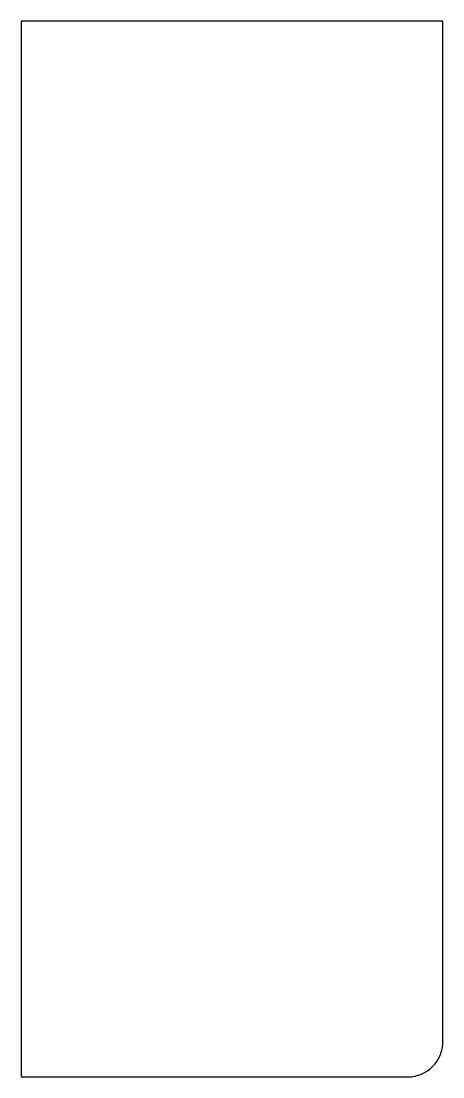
# Model space of a CAD drawing. Extents: x 0 to 12, y 30 to 60.
import ezdxf

# ---------------------------------------------------------------- set-up
doc = ezdxf.new("R2010")
doc.units = 0
doc.layers.add('MODELSKETCH_VISIBLE', color=7, linetype='CONTINUOUS')

msp = doc.modelspace()

# ---------------------------------------------------------------- linework, layer by layer
at = {"layer": 'MODELSKETCH_VISIBLE'}
for p, q in [((12, 60), (0, 60)), ((0, 60), (0, 30)), ((12, 31), (12, 60)), ((0, 30), (11, 30))]:
    msp.add_line(p, q, dxfattribs=at)
msp.add_arc((11, 31), 1, 270, 0, dxfattribs=at)

doc.saveas('drawing.dxf')
